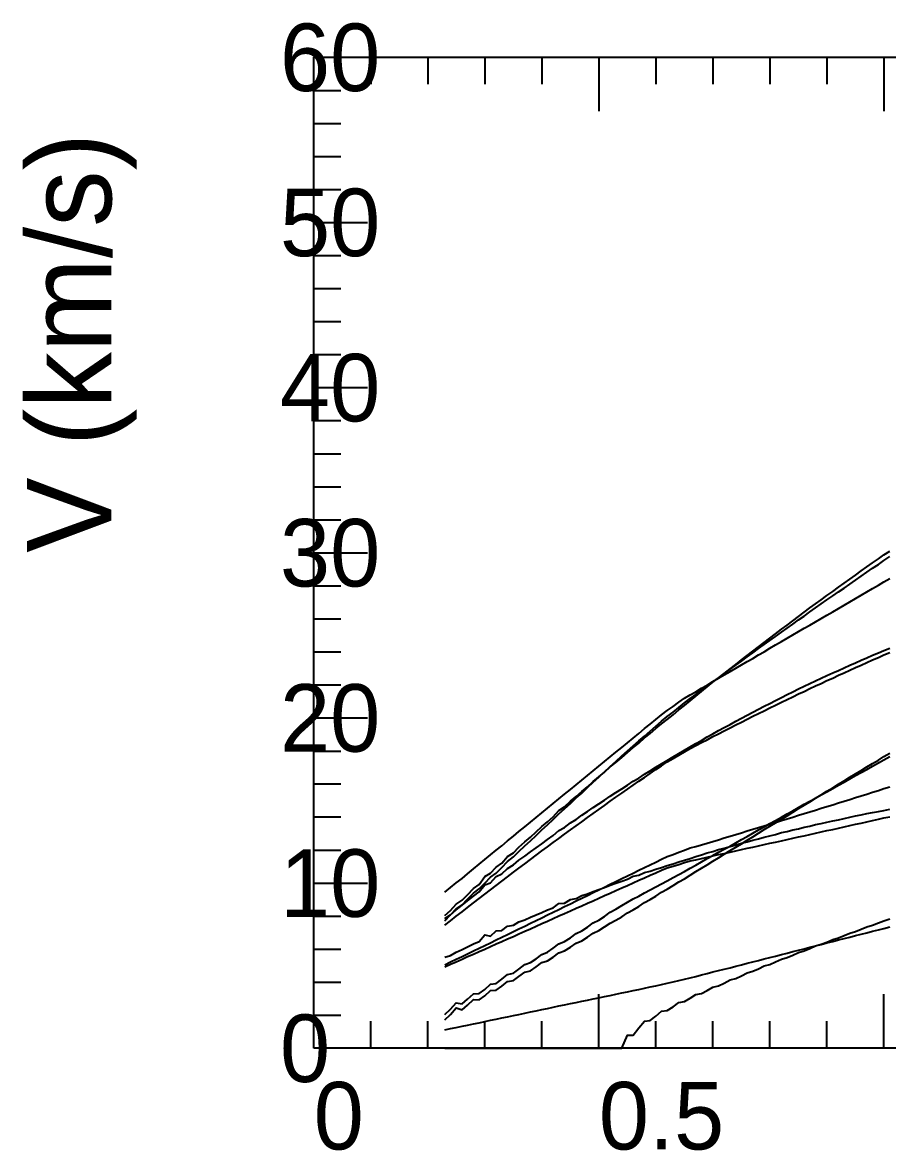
# Model space of a CAD drawing. Extents: x -35 to 184, y -35 to 143.
# Drawn here: x -34.5 to 68.1, y -12.1 to 121.6 of the extents above; entities that cross this region are included whole.
import ezdxf

# ---------------------------------------------------------------- set-up
doc = ezdxf.new("R2010")
doc.units = 0

msp = doc.modelspace()

# ---------------------------------------------------------------- linework, layer by layer
at = {"color": 0}
for p, q in [((6.76, 117.45), (6.76, 114.25)), ((13.53, 117.45), (13.53, 114.25)), ((20.29, 117.45), (20.29, 114.25)), ((27.06, 117.45), (27.06, 114.25)), ((33.82, 117.45), (33.82, 111.05)), ((40.59, 117.45), (40.59, 114.25)), ((47.35, 117.45), (47.35, 114.25)), ((54.12, 117.45), (54.12, 114.25)), ((60.88, 117.45), (60.88, 114.25)), ((67.64, 117.45), (67.64, 111.05)), ((0, 113.53), (3.2, 113.53)), ((0, 109.62), (3.2, 109.62)), ((0, 105.7), (3.2, 105.7)), ((0, 101.79), (3.2, 101.79)), ((0, 97.88), (6.4, 97.88)), ((0, 93.96), (3.2, 93.96)), ((0, 90.05), (3.2, 90.05)), ((0, 86.13), (3.2, 86.13)), ((0, 82.22), (3.2, 82.22)), ((0, 78.3), (6.4, 78.3)), ((0, 74.39), (3.2, 74.39)), ((0, 70.47), (3.2, 70.47)), ((0, 66.56), (3.2, 66.56)), ((0, 62.64), (3.2, 62.64)), ((0, 58.73), (6.4, 58.73)), ((0, 54.81), (3.2, 54.81)), ((0, 50.9), (3.2, 50.9)), ((0, 46.98), (3.2, 46.98)), ((0, 43.06), (3.2, 43.06)), ((0, 39.15), (6.4, 39.15)), ((0, 35.23), (3.2, 35.23)), ((0, 31.32), (3.2, 31.32)), ((0, 27.41), (3.2, 27.41)), ((0, 23.49), (3.2, 23.49)), ((0, 19.57), (6.4, 19.57)), ((0, 15.66), (3.2, 15.66)), ((0, 11.74), (3.2, 11.74)), ((0, 7.83), (3.2, 7.83)), ((33.82, 0), (33.82, 6.4)), ((67.64, 0), (67.64, 6.4)), ((0, 3.92), (3.2, 3.92)), ((6.76, 0), (6.76, 3.2)), ((13.53, 0), (13.53, 3.2)), ((20.29, 0), (20.29, 3.2)), ((27.06, 0), (27.06, 3.2)), ((40.59, 0), (40.59, 3.2)), ((47.35, 0), (47.35, 3.2)), ((54.12, 0), (54.12, 3.2)), ((60.88, 0), (60.88, 3.2))]:
    msp.add_line(p, q, dxfattribs=at)
msp.add_lwpolyline([(0, 0), (0, 117.45), (179.2, 117.45), (179.2, 0)], close=True, dxfattribs=at)
at = {"color": 3}
for points in [[(15.56, 15.73), (16.23, 16.32), (16.91, 17.09), (17.59, 17.54), (18.26, 18.2), (18.94, 18.94), (19.62, 19.4), (20.29, 20.36), (20.97, 20.76), (21.65, 21.47), (22.32, 21.94), (23, 22.73), (23.68, 23.17), (24.35, 23.85), (25.03, 24.47), (25.7, 25.02), (26.38, 25.63), (27.06, 26.28), (27.73, 26.82), (28.41, 27.43), (29.09, 28.18), (29.76, 28.61), (30.44, 29.29), (31.12, 29.85), (31.79, 30.43), (32.47, 31), (33.15, 31.62), (33.82, 32.15), (34.5, 32.74), (35.18, 33.34), (35.85, 33.88), (36.53, 34.47), (37.2, 35.06), (37.88, 35.65), (38.56, 36.17), (39.23, 36.79), (39.91, 37.3), (40.59, 37.88), (41.26, 38.45), (41.94, 38.98), (42.62, 39.53), (43.29, 40.1), (43.97, 40.63), (44.65, 41.18), (45.32, 41.74), (46, 42.27), (46.67, 42.84), (47.35, 43.37), (48.03, 43.9), (48.7, 44.43), (49.38, 44.98), (50.06, 45.49), (50.73, 46.02), (51.41, 46.55), (52.09, 47.06), (52.76, 47.58), (53.44, 48.11), (54.12, 48.62), (54.79, 49.13), (55.47, 49.67), (56.14, 50.16), (56.82, 50.67), (57.5, 51.18), (58.17, 51.67), (58.85, 52.18), (59.53, 52.68), (60.2, 53.16), (60.88, 53.66), (61.56, 54.15), (62.23, 54.64), (62.91, 55.12), (63.59, 55.61), (64.26, 56.09), (64.94, 56.57), (65.62, 57.05), (66.29, 57.52), (66.97, 57.99), (67.64, 58.47), (68.32, 58.93)], [(15.56, 15.37), (16.23, 15.82), (16.91, 16.41), (17.59, 16.94), (18.26, 17.47), (18.94, 18.04), (19.62, 18.54), (20.29, 19.38), (20.97, 19.61), (21.65, 20.34), (22.32, 20.68), (23, 21.31), (23.68, 21.73), (24.35, 22.29), (25.03, 22.75), (25.7, 23.26), (26.38, 23.75), (27.06, 24.24), (27.73, 24.74), (28.41, 25.21), (29.09, 25.82), (29.76, 26.17), (30.44, 26.72), (31.12, 27.12), (31.79, 27.63), (32.47, 28.06), (33.15, 28.52), (33.82, 28.96), (34.5, 29.42), (35.18, 29.86), (35.85, 30.3), (36.53, 30.74), (37.2, 31.17), (37.88, 31.66), (38.56, 32.03), (39.23, 32.49), (39.91, 32.88), (40.59, 33.31), (41.26, 33.71), (41.94, 34.12), (42.62, 34.52), (43.29, 34.92), (43.97, 35.32), (44.65, 35.71), (45.32, 36.11), (46, 36.49), (46.67, 36.91), (47.35, 37.26), (48.03, 37.66), (48.7, 38.02), (49.38, 38.39), (50.06, 38.76), (50.73, 39.12), (51.41, 39.47), (52.09, 39.83), (52.76, 40.19), (53.44, 40.54), (54.12, 40.88), (54.79, 41.23), (55.47, 41.58), (56.14, 41.91), (56.82, 42.25), (57.5, 42.58), (58.17, 42.9), (58.85, 43.23), (59.53, 43.54), (60.2, 43.86), (60.88, 44.17), (61.56, 44.48), (62.23, 44.79), (62.91, 45.1), (63.59, 45.4), (64.26, 45.7), (64.94, 46), (65.62, 46.29), (66.29, 46.58), (66.97, 46.86), (67.64, 47.15), (68.32, 47.42)], [(15.56, 3.35), (16.23, 4.01), (16.91, 4.79), (17.59, 4.56), (18.26, 5.11), (18.94, 5.78), (19.62, 5.72), (20.29, 6.22), (20.97, 6.83), (21.65, 6.87), (22.32, 7.35), (23, 7.91), (23.68, 8.03), (24.35, 8.49), (25.03, 9.01), (25.7, 9.19), (26.38, 9.64), (27.06, 10.15), (27.73, 10.37), (28.41, 10.81), (29.09, 11.3), (29.76, 11.55), (30.44, 11.99), (31.12, 12.47), (31.79, 12.75), (32.47, 13.18), (33.15, 13.65), (33.82, 13.95), (34.5, 14.38), (35.18, 14.84), (35.85, 15.17), (36.53, 15.59), (37.2, 16.05), (37.88, 16.39), (38.56, 16.81), (39.23, 17.27), (39.91, 17.62), (40.59, 18.04), (41.26, 18.49), (41.94, 18.85), (42.62, 19.27), (43.29, 19.72), (43.97, 20.09), (44.65, 20.51), (45.32, 20.95), (46, 21.33), (46.67, 21.75), (47.35, 22.19), (48.03, 22.57), (48.7, 22.99), (49.38, 23.43), (50.06, 23.82), (50.73, 24.24), (51.41, 24.67), (52.09, 25.06), (52.76, 25.48), (53.44, 25.92), (54.12, 26.31), (54.79, 26.73), (55.47, 27.16), (56.14, 27.56), (56.82, 27.97), (57.5, 28.4), (58.17, 28.8), (58.85, 29.22), (59.53, 29.64), (60.2, 30.04), (60.88, 30.46), (61.56, 30.88), (62.23, 31.28), (62.91, 31.69), (63.59, 32.12), (64.26, 32.52), (64.94, 32.93), (65.62, 33.35), (66.29, 33.75), (66.97, 34.16), (67.64, 34.58), (68.32, 34.98)]]:
    msp.add_lwpolyline(points, dxfattribs=at)
at = {"color": 4}
for points in [[(15.56, 15.12), (16.23, 15.81), (16.91, 16.54), (17.59, 17), (18.26, 17.68), (18.94, 18.39), (19.62, 18.89), (20.29, 19.55), (20.97, 20.26), (21.65, 20.77), (22.32, 21.44), (23, 22.13), (23.68, 22.68), (24.35, 23.32), (25.03, 24.01), (25.7, 24.57), (26.38, 25.22), (27.06, 25.9), (27.73, 26.46), (28.41, 27.11), (29.09, 27.77), (29.76, 28.36), (30.44, 28.99), (31.12, 29.67), (31.79, 30.24), (32.47, 30.89), (33.15, 31.53), (33.82, 32.12), (34.5, 32.76), (35.18, 33.41), (35.85, 34), (36.53, 34.64), (37.2, 35.25), (37.88, 35.84), (38.56, 36.43), (39.23, 37), (39.91, 37.6), (40.59, 38.16), (41.26, 38.75), (41.94, 39.32), (42.62, 39.85), (43.29, 40.38), (43.97, 40.92), (44.65, 41.45), (45.32, 41.93), (46, 42.44), (46.67, 42.92), (47.35, 43.43), (48.03, 43.92), (48.7, 44.42), (49.38, 44.91), (50.06, 45.41), (50.73, 45.89), (51.41, 46.38), (52.09, 46.88), (52.76, 47.36), (53.44, 47.85), (54.12, 48.34), (54.79, 48.82), (55.47, 49.3), (56.14, 49.8), (56.82, 50.27), (57.5, 50.76), (58.17, 51.23), (58.85, 51.71), (59.53, 52.18), (60.2, 52.66), (60.88, 53.13), (61.56, 53.61), (62.23, 54.09), (62.91, 54.55), (63.59, 55.02), (64.26, 55.49), (64.94, 55.96), (65.62, 56.41), (66.29, 56.89), (66.97, 57.34), (67.64, 57.81), (68.32, 58.27)], [(15.56, 14.58), (16.23, 15.11), (16.91, 15.64), (17.59, 16.17), (18.26, 16.7), (18.94, 17.22), (19.62, 17.75), (20.29, 18.26), (20.97, 18.79), (21.65, 19.29), (22.32, 19.82), (23, 20.33), (23.68, 20.85), (24.35, 21.35), (25.03, 21.86), (25.7, 22.37), (26.38, 22.88), (27.06, 23.38), (27.73, 23.88), (28.41, 24.38), (29.09, 24.87), (29.76, 25.38), (30.44, 25.87), (31.12, 26.37), (31.79, 26.85), (32.47, 27.35), (33.15, 27.82), (33.82, 28.3), (34.5, 28.79), (35.18, 29.27), (35.85, 29.75), (36.53, 30.23), (37.2, 30.7), (37.88, 31.17), (38.56, 31.65), (39.23, 32.1), (39.91, 32.58), (40.59, 33.03), (41.26, 33.49), (41.94, 33.94), (42.62, 34.33), (43.29, 34.74), (43.97, 35.14), (44.65, 35.54), (45.32, 35.88), (46, 36.23), (46.67, 36.57), (47.35, 36.94), (48.03, 37.28), (48.7, 37.64), (49.38, 37.98), (50.06, 38.33), (50.73, 38.66), (51.41, 39.01), (52.09, 39.34), (52.76, 39.68), (53.44, 40.01), (54.12, 40.34), (54.79, 40.68), (55.47, 41), (56.14, 41.33), (56.82, 41.65), (57.5, 41.99), (58.17, 42.3), (58.85, 42.63), (59.53, 42.94), (60.2, 43.25), (60.88, 43.57), (61.56, 43.88), (62.23, 44.2), (62.91, 44.51), (63.59, 44.82), (64.26, 45.11), (64.94, 45.42), (65.62, 45.71), (66.29, 46.02), (66.97, 46.31), (67.64, 46.62), (68.32, 46.9)], [(15.56, 4.01), (16.23, 4.64), (16.91, 5.38), (17.59, 5.25), (18.26, 5.8), (18.94, 6.46), (19.62, 6.47), (20.29, 6.98), (20.97, 7.58), (21.65, 7.69), (22.32, 8.18), (23, 8.74), (23.68, 8.91), (24.35, 9.39), (25.03, 9.92), (25.7, 10.15), (26.38, 10.61), (27.06, 11.13), (27.73, 11.39), (28.41, 11.85), (29.09, 12.36), (29.76, 12.65), (30.44, 13.1), (31.12, 13.6), (31.79, 13.91), (32.47, 14.36), (33.15, 14.85), (33.82, 15.18), (34.5, 15.63), (35.18, 16.12), (35.85, 16.47), (36.53, 16.92), (37.2, 17.32), (37.88, 17.69), (38.56, 18.04), (39.23, 18.4), (39.91, 18.77), (40.59, 19.13), (41.26, 19.48), (41.94, 19.86), (42.62, 20.22), (43.29, 20.58), (43.97, 20.96), (44.65, 21.33), (45.32, 21.71), (46, 22.09), (46.67, 22.47), (47.35, 22.84), (48.03, 23.22), (48.7, 23.59), (49.38, 23.96), (50.06, 24.35), (50.73, 24.73), (51.41, 25.1), (52.09, 25.49), (52.76, 25.87), (53.44, 26.24), (54.12, 26.63), (54.79, 27), (55.47, 27.38), (56.14, 27.77), (56.82, 28.14), (57.5, 28.52), (58.17, 28.91), (58.85, 29.28), (59.53, 29.65), (60.2, 30.04), (60.88, 30.41), (61.56, 30.79), (62.23, 31.18), (62.91, 31.55), (63.59, 31.92), (64.26, 32.31), (64.94, 32.68), (65.62, 33.05), (66.29, 33.44), (66.97, 33.81), (67.64, 34.19), (68.32, 34.58)]]:
    msp.add_lwpolyline(points, dxfattribs=at)
at = {"color": 6}
for points in [[(15.56, 18.5), (16.23, 19.04), (16.91, 19.59), (17.59, 20.13), (18.26, 20.69), (18.94, 21.25), (19.62, 21.8), (20.29, 22.36), (20.97, 22.91), (21.65, 23.46), (22.32, 24.01), (23, 24.57), (23.68, 25.12), (24.35, 25.68), (25.03, 26.23), (25.7, 26.79), (26.38, 27.35), (27.06, 27.9), (27.73, 28.46), (28.41, 29.01), (29.09, 29.56), (29.76, 30.12), (30.44, 30.67), (31.12, 31.22), (31.79, 31.78), (32.47, 32.33), (33.15, 32.89), (33.82, 33.44), (34.5, 34), (35.18, 34.55), (35.85, 35.1), (36.53, 35.66), (37.2, 36.21), (37.88, 36.77), (38.56, 37.32), (39.23, 37.88), (39.91, 38.43), (40.59, 38.98), (41.26, 39.53), (41.94, 40.02), (42.62, 40.51), (43.29, 41), (43.97, 41.49), (44.65, 41.87), (45.32, 42.26), (46, 42.66), (46.67, 43.05), (47.35, 43.45), (48.03, 43.85), (48.7, 44.25), (49.38, 44.65), (50.06, 45.04), (50.73, 45.43), (51.41, 45.82), (52.09, 46.21), (52.76, 46.61), (53.44, 47), (54.12, 47.4), (54.79, 47.8), (55.47, 48.19), (56.14, 48.59), (56.82, 48.99), (57.5, 49.38), (58.17, 49.77), (58.85, 50.16), (59.53, 50.55), (60.2, 50.95), (60.88, 51.34), (61.56, 51.74), (62.23, 52.14), (62.91, 52.53), (63.59, 52.92), (64.26, 53.32), (64.94, 53.71), (65.62, 54.11), (66.29, 54.5), (66.97, 54.9), (67.64, 55.3), (68.32, 55.69)], [(15.56, 2.2), (16.23, 2.33), (16.91, 2.47), (17.59, 2.6), (18.26, 2.74), (18.94, 2.88), (19.62, 3.03), (20.29, 3.17), (20.97, 3.31), (21.65, 3.45), (22.32, 3.59), (23, 3.73), (23.68, 3.87), (24.35, 4.01), (25.03, 4.15), (25.7, 4.3), (26.38, 4.44), (27.06, 4.58), (27.73, 4.72), (28.41, 4.87), (29.09, 5.01), (29.76, 5.15), (30.44, 5.29), (31.12, 5.43), (31.79, 5.57), (32.47, 5.71), (33.15, 5.84), (33.82, 5.98), (34.5, 6.13), (35.18, 6.27), (35.85, 6.42), (36.53, 6.56), (37.2, 6.7), (37.88, 6.84), (38.56, 6.98), (39.23, 7.12), (39.91, 7.26), (40.59, 7.41), (41.26, 7.55), (41.94, 7.7), (42.62, 7.86), (43.29, 8.01), (43.97, 8.17), (44.65, 8.34), (45.32, 8.52), (46, 8.69), (46.67, 8.87), (47.35, 9.04), (48.03, 9.2), (48.7, 9.37), (49.38, 9.54), (50.06, 9.71), (50.73, 9.89), (51.41, 10.07), (52.09, 10.24), (52.76, 10.41), (53.44, 10.58), (54.12, 10.75), (54.79, 10.92), (55.47, 11.1), (56.14, 11.28), (56.82, 11.46), (57.5, 11.64), (58.17, 11.8), (58.85, 11.97), (59.53, 12.14), (60.2, 12.31), (60.88, 12.48), (61.56, 12.65), (62.23, 12.83), (62.91, 13), (63.59, 13.17), (64.26, 13.35), (64.94, 13.52), (65.62, 13.69), (66.29, 13.87), (66.97, 14.04), (67.64, 14.21), (68.32, 14.39)]]:
    msp.add_lwpolyline(points, dxfattribs=at)
at = {"color": 1}
msp.add_lwpolyline([(15.56, 9.9), (16.23, 10.23), (16.91, 10.55), (17.59, 10.88), (18.26, 11.2), (18.94, 11.53), (19.62, 11.85), (20.29, 12.18), (20.97, 12.5), (21.65, 12.83), (22.32, 13.16), (23, 13.49), (23.68, 13.82), (24.35, 14.15), (25.03, 14.48), (25.7, 14.81), (26.38, 15.13), (27.06, 15.47), (27.73, 15.8), (28.41, 16.13), (29.09, 16.46), (29.76, 16.79), (30.44, 17.12), (31.12, 17.46), (31.79, 17.78), (32.47, 18.11), (33.15, 18.44), (33.82, 18.76), (34.5, 19.1), (35.18, 19.44), (35.85, 19.77), (36.53, 20.11), (37.2, 20.43), (37.88, 20.77), (38.56, 21.1), (39.23, 21.43), (39.91, 21.75), (40.59, 22.07), (41.26, 22.4), (41.94, 22.72), (42.62, 22.96), (43.29, 23.22), (43.97, 23.48), (44.65, 23.74), (45.32, 23.91), (46, 24.12), (46.67, 24.32), (47.35, 24.52), (48.03, 24.72), (48.7, 24.93), (49.38, 25.13), (50.06, 25.34), (50.73, 25.54), (51.41, 25.75), (52.09, 25.95), (52.76, 26.16), (53.44, 26.36), (54.12, 26.57), (54.79, 26.77), (55.47, 26.98), (56.14, 27.19), (56.82, 27.4), (57.5, 27.61), (58.17, 27.82), (58.85, 28.02), (59.53, 28.23), (60.2, 28.44), (60.88, 28.65), (61.56, 28.86), (62.23, 29.08), (62.91, 29.29), (63.59, 29.5), (64.26, 29.71), (64.94, 29.92), (65.62, 30.13), (66.29, 30.34), (66.97, 30.56), (67.64, 30.77), (68.32, 30.99)], dxfattribs=at)
at = {"color": 2}
for points in [[(15.56, 9.9), (16.23, 10.23), (16.91, 10.55), (17.59, 10.88), (18.26, 11.2), (18.94, 11.53), (19.62, 11.85), (20.29, 12.18), (20.97, 12.5), (21.65, 12.83), (22.32, 13.16), (23, 13.49), (23.68, 13.82), (24.35, 14.15), (25.03, 14.48), (25.7, 14.81), (26.38, 15.13), (27.06, 15.47), (27.73, 15.8), (28.41, 16.13), (29.09, 16.46), (29.76, 16.79), (30.44, 17.12), (31.12, 17.46), (31.79, 17.78), (32.47, 18.11), (33.15, 18.44), (33.82, 18.76), (34.5, 19.1), (35.18, 19.44), (35.85, 19.77), (36.53, 20.11), (37.2, 20.43), (37.88, 20.77), (38.56, 21.1), (39.23, 21.43), (39.91, 21.75), (40.59, 22.07), (41.26, 22.4), (41.94, 22.72), (42.62, 22.96), (43.29, 23.22), (43.97, 23.48), (44.65, 23.74), (45.32, 23.91), (46, 24.12), (46.67, 24.32), (47.35, 24.52), (48.03, 24.72), (48.7, 24.93), (49.38, 25.13), (50.06, 25.34), (50.73, 25.54), (51.41, 25.75), (52.09, 25.95), (52.76, 26.16), (53.44, 26.36), (54.12, 26.57), (54.79, 26.77), (55.47, 26.98), (56.14, 27.19), (56.82, 27.4), (57.5, 27.61), (58.17, 27.82), (58.85, 28.02), (59.53, 28.23), (60.2, 28.44), (60.88, 28.65), (61.56, 28.86), (62.23, 29.08), (62.91, 29.29), (63.59, 29.5), (64.26, 29.71), (64.94, 29.92), (65.62, 30.13), (66.29, 30.34), (66.97, 30.56), (67.64, 30.77), (68.32, 30.99)], [(15.56, 10.81), (16.23, 11), (16.91, 11.39), (17.59, 11.7), (18.26, 12.01), (18.94, 12.38), (19.62, 12.65), (20.29, 13.44), (20.97, 13.3), (21.65, 13.93), (22.32, 13.95), (23, 14.45), (23.68, 14.6), (24.35, 14.99), (25.03, 15.23), (25.7, 15.54), (26.38, 15.82), (27.06, 16.1), (27.73, 16.39), (28.41, 16.65), (29.09, 17.14), (29.76, 17.21), (30.44, 17.62), (31.12, 17.75), (31.79, 18.1), (32.47, 18.3), (33.15, 18.59), (33.82, 18.81), (34.5, 19.07), (35.18, 19.32), (35.85, 19.56), (36.53, 19.81), (37.2, 20.04), (37.88, 20.38), (38.56, 20.51), (39.23, 20.81), (39.91, 20.98), (40.59, 21.24), (41.26, 21.43), (41.94, 21.67), (42.62, 21.87), (43.29, 22.09), (43.97, 22.3), (44.65, 22.5), (45.32, 22.71), (46, 22.91), (46.67, 23.18), (47.35, 23.32), (48.03, 23.55), (48.7, 23.71), (49.38, 23.93), (50.06, 24.1), (50.73, 24.29), (51.41, 24.46), (52.09, 24.65), (52.76, 24.83), (53.44, 25), (54.12, 25.18), (54.79, 25.35), (55.47, 25.56), (56.14, 25.69), (56.82, 25.88), (57.5, 26.02), (58.17, 26.19), (58.85, 26.34), (59.53, 26.5), (60.2, 26.64), (60.88, 26.8), (61.56, 26.94), (62.23, 27.09), (62.91, 27.24), (63.59, 27.38), (64.26, 27.54), (64.94, 27.66), (65.62, 27.81), (66.29, 27.93), (66.97, 28.06), (67.64, 28.19), (68.32, 28.32)], [(15.56, 0), (16.23, 0), (16.91, 0), (17.59, 0), (18.26, 0), (18.94, 0), (19.62, 0), (20.29, 0), (20.97, 0), (21.65, 0), (22.32, 0), (23, 0), (23.68, 0), (24.35, 0), (25.03, 0), (25.7, 0), (26.38, 0), (27.06, 0), (27.73, 0), (28.41, 0), (29.09, 0), (29.76, 0), (30.44, 0), (31.12, 0), (31.79, 0), (32.47, 0), (33.15, 0), (33.82, 0), (34.5, 0), (35.18, 0), (35.85, 0), (36.53, 0), (37.2, 1.56), (37.88, 1.54), (38.56, 2.4), (39.23, 3.21), (39.91, 3.28), (40.59, 3.8), (41.26, 4.39), (41.94, 4.49), (42.62, 4.92), (43.29, 5.41), (43.97, 5.54), (44.65, 5.92), (45.32, 6.35), (46, 6.5), (46.67, 6.85), (47.35, 7.25), (48.03, 7.41), (48.7, 7.73), (49.38, 8.11), (50.06, 8.28), (50.73, 8.59), (51.41, 8.94), (52.09, 9.12), (52.76, 9.42), (53.44, 9.76), (54.12, 9.94), (54.79, 10.23), (55.47, 10.56), (56.14, 10.75), (56.82, 11.03), (57.5, 11.34), (58.17, 11.54), (58.85, 11.82), (59.53, 12.12), (60.2, 12.32), (60.88, 12.59), (61.56, 12.89), (62.23, 13.09), (62.91, 13.35), (63.59, 13.64), (64.26, 13.85), (64.94, 14.11), (65.62, 14.39), (66.29, 14.59), (66.97, 14.85), (67.64, 15.12), (68.32, 15.33)]]:
    msp.add_lwpolyline(points, dxfattribs=at)
at = {"color": 5}
msp.add_lwpolyline([(15.56, 9.66), (16.23, 9.96), (16.91, 10.26), (17.59, 10.56), (18.26, 10.86), (18.94, 11.16), (19.62, 11.46), (20.29, 11.76), (20.97, 12.06), (21.65, 12.36), (22.32, 12.66), (23, 12.96), (23.68, 13.26), (24.35, 13.57), (25.03, 13.87), (25.7, 14.17), (26.38, 14.47), (27.06, 14.77), (27.73, 15.07), (28.41, 15.37), (29.09, 15.68), (29.76, 15.98), (30.44, 16.29), (31.12, 16.59), (31.79, 16.89), (32.47, 17.19), (33.15, 17.49), (33.82, 17.79), (34.5, 18.09), (35.18, 18.39), (35.85, 18.7), (36.53, 19), (37.2, 19.3), (37.88, 19.61), (38.56, 19.91), (39.23, 20.21), (39.91, 20.5), (40.59, 20.79), (41.26, 21.09), (41.94, 21.38), (42.62, 21.57), (43.29, 21.79), (43.97, 22.01), (44.65, 22.23), (45.32, 22.35), (46, 22.49), (46.67, 22.64), (47.35, 22.79), (48.03, 22.95), (48.7, 23.1), (49.38, 23.25), (50.06, 23.4), (50.73, 23.55), (51.41, 23.7), (52.09, 23.85), (52.76, 24), (53.44, 24.14), (54.12, 24.29), (54.79, 24.44), (55.47, 24.59), (56.14, 24.74), (56.82, 24.89), (57.5, 25.04), (58.17, 25.19), (58.85, 25.34), (59.53, 25.49), (60.2, 25.63), (60.88, 25.79), (61.56, 25.94), (62.23, 26.09), (62.91, 26.25), (63.59, 26.4), (64.26, 26.54), (64.94, 26.69), (65.62, 26.84), (66.29, 26.99), (66.97, 27.14), (67.64, 27.29), (68.32, 27.44)], dxfattribs=at)

# ---------------------------------------------------------------- texts
at = {"color": 0}
for s, p in [('60', (-4, 113.45)), ('50', (-4, 93.88)), ('40', (-4, 74.3)), ('30', (-4, 54.73)), ('20', (-4, 35.15)), ('10', (-4, 15.57)), ('0', (-4, -4)), ('0', (0, -12)), ('0.5', (33.82, -12))]:
    msp.add_text(s, height=8, dxfattribs=at).set_placement(p)
msp.add_text('V (km/s)', height=10, rotation=90, dxfattribs=at).set_placement((-24, 58.73))

doc.saveas('drawing.dxf')
